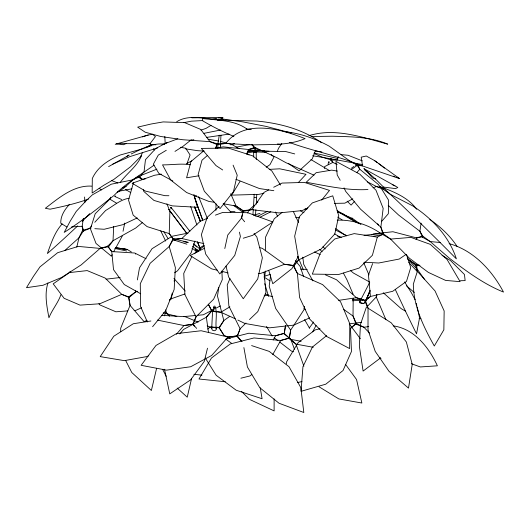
<?xml version="1.0" encoding="UTF-8"?>
<svg xmlns="http://www.w3.org/2000/svg" width="530" height="530" viewBox="0 0 530 530"><rect width="100%" height="100%" fill="white"/><g stroke="black" fill="none" stroke-linecap="round" stroke-linejoin="round"><path stroke-width="0.79" d="M274.123 398.924L274.116 410.896L249.517 399.388L241.428 391.332M247.43 151.401L255.685 150.123L255.672 151.269L254.002 151.838L246.96 152.865M215.915 210.37L216.035 203.805M216.816 147.91L223.209 146.85L248.689 149.506L254.85 147.373L254.824 148.473L251.677 144.332L254.85 147.373L277.011 157.774L285.968 162.703L314.018 175.185M265.358 250.849L265.563 237.115L274.235 218.764L282.185 212.351M220.48 145.121L220.944 135.19M217.837 148.128L217.996 143.213L219.274 135.19M220.387 147.691L220.467 145.24M212.556 311.633L211.695 328.6C211.808 331.21 215.988 331.594 216.333 328.931C215.014 321.743 217.976 312.541 214.756 305.929M135.521 254.128L135.461 253.757M113.678 226.442L113.036 240.726L108.385 247.086L107.756 246.192L100.091 248.411L78.268 246.417L57.677 252.691L40.015 266.842L33.456 276.322L26.5 287.684L42.976 285.279L61.652 277.442L81.229 264.861L100.091 248.411L108.484 246.755L107.756 246.192L113.036 240.726L135.66 228.072L142.524 222.454M252.936 214.312L253.307 209.509M253.426 207.912L254.181 194.199M255.387 216.22L255.877 209.787M256.308 204.163L256.758 194.477M213.424 310.288L213.279 309.825L212.682 309.984L213.424 310.288L215.266 307.248L214.941 307.539M213.477 310.176L213.881 306.221M369.675 282.49L359.751 301.749C360.751 303.392 363.487 303.935 364.998 302.656L370.132 290.486M328.593 161.968L329.382 162.14L328.6 161.988L328.063 164.293M265.411 271.029L264.39 279.025M270.538 275.766L269.207 286.127L275.646 308.4L290.659 330.117L289.287 338.445L290.659 330.117L303.988 309.725L304.525 306.353M83.362 218.314L82.203 226.257L82.607 230.265L78.977 237.811L76.79 247.073M421.105 223.196L419.899 231.265L422.436 237.089L422.781 236.135L419.899 231.265L398.653 215.074L388.238 205.342M376.598 294.7L376.254 296.966L385.913 319.703M135.726 290.427L135.475 292.043L129.121 297.509L121.774 294.349L105.112 278.045L87.178 270.591L69.463 272.586L53.192 283.841L64.13 298.317L80.023 305.121L99.779 303.776L121.774 294.349L129.327 297.138L128.492 297.032L130.062 305.386L143.736 321.253M137.356 279.913L139.496 267.829L152.03 248.722L172.177 236.241L188.117 233.094M172.23 293.057L171.356 298.721L169.62 300.212M218.81 287.412L217.479 296.078L223.826 320.557L219.36 327.798L210.172 327.07L207.157 325.831M286.286 363.852L286.664 361.712L298.171 342.566L315.151 329.912L320.034 328.739M211.788 328.07L211.695 328.6L211.788 328.156M174.158 281.152L174.569 278.899M47.945 282.907C44.321 294.408 46.845 306.247 48.939 317.761C52.112 309.686 58.042 302.988 60.87 294.812M123.039 231.279L124.722 223.07M242.217 214.948L241.607 218.022L227.774 235.028L224.806 248.543M242.68 212.636L243.257 210.648L251.783 209.648L279.012 212.927L302.166 210.595L307.89 207.906M330.813 159.98L331.051 158.841L362.752 164.625M191.529 378.705L187.249 397.175L177.166 388.079M207.502 348.203L204.282 361.38L190.648 379.831L169.759 393.883L164.538 369.264M338.253 156.589L337.358 160.12L331.628 160M377.327 237.122L372.404 255.281L359.181 268.048L338.604 274.507L312.316 274.096L320.418 252.836L334.774 238.964L354.219 233.611L377.327 237.122L383.541 233.929L390.577 239.096L409.458 258.276L428.326 272.387L445.611 280.41L460.133 281.662L447.075 259.514L430.287 244.35L410.916 237.387L390.577 239.096L382.713 234.525C381.779 233.074 384.23 233.584 382.918 234.571L373.478 236.274M156.602 368.363L151.375 390.497L131.771 372.491L125.676 360.506M69.748 272.566L70.053 271.473M186.885 164.015L190.078 154.972L185.666 148.228L180.505 147.287M133.487 182.545L128.545 200.102L133.169 215.14L147.121 226.628L169.222 233.584L173.668 239.56L169.222 233.584L169.891 211.503L166.93 203.785M376.989 294.627L376.254 296.966L366.197 307.639L360.46 324.459L359.353 346.169L363.103 371.079L379.301 358.883L380.003 357.478M372.597 263.609L368.456 275.043L370.43 296.482L365.004 301.033L365.362 300.272L370.43 296.482L392.684 291.308L406.49 281.37L410.73 267.531L406.47 254.387M416.09 239.368L416.593 237.917L422.781 236.135L430.188 241.554L449.586 258.375C466.486 271.241 483.671 284.067 503.5 292.07C491.88 270.273 473.588 250.332 449.129 243.634M194.881 241.084L191.178 252.697L177.53 270.803L174.589 272.798M142.351 152.666L141.106 156.131L130.592 166.711L113.877 179.392L103.608 185.401L92.16 193.026L92.306 178.497C97.712 166.678 108.67 159.901 120.197 155.012L143.756 148.499M254.917 152.077L254.85 147.373L254.526 148.261L248.689 149.506L246.828 154.369M247.643 212.994L248.709 210.377L254.354 205.123M365.25 302.312L369.96 290.963M369.682 291.474L364.799 303.041L364.885 302.146M164.34 315.847L165.943 312.057L165.632 309.811M229.987 278.641L227.224 284.948L228.894 306.135L240.13 328.766L237.175 336.418L240.13 328.766L245.98 323.015M315.502 150.441L312.236 158.934L299.079 170.885L288.717 163.651M112.141 254.718L111.386 256.189L96.016 243.449L90.451 228.9L95.195 213.782L109.809 199.128L110.717 197.167M254.85 147.373L254.373 148.393L263.39 151.189L285.683 151.534L294.72 153.912M170.839 208.078L171.124 207.495L189.906 231.285M191.893 256.5L183.738 273.394L184.91 294.561L196.027 316.867L193.092 324.625L192.814 324.128L196.027 316.867L213.636 299.192L222.289 279.615L221.898 271.89M113.639 251.776L122.271 236.069M298.065 256.732L293.938 264.775M174.145 239.838C173.005 236.99 173.191 241.773 175.768 240.15M293.269 266.06L291.917 268.63L272.784 283.716L268.796 270.591M312.614 331.86L316.065 325.466M273.195 339.988L275.593 335.748L284.067 333.284L290.864 339.399L294.481 349.283M272.751 354.543L280.714 340.479L289.188 338.014L295.985 344.129L303.902 366.25M239.984 181.412L231.723 195.133L258.918 194.364L263.927 193.304M221.938 272.619L222.832 271.373M139.165 177.57L139.787 176.728M309.255 328.01L313.654 322.015M62.162 223.918C54.597 232.279 51.158 243.144 47.369 253.519C57.737 244.515 67.714 235.221 77.758 225.866M152.607 326.732L165.724 310.6L174.151 289.499L175.37 267.597L169.196 246.543L172.912 239.056L181.803 238.513L203.825 243.595M321.677 200.068L329.501 190.402L304.412 182.413L282.026 183.069L273.679 187.249M69.377 204.448C64.653 209.688 60.519 215.876 60.764 223.223L66.899 226.999M179.829 333.913L183.559 329.421L206.349 317.245L211.775 311.004L208.283 304.154L211.722 310.573M120.284 182.327C126.822 173.297 137.621 166.016 141.517 155.502L140.92 155.641M91.531 226.032L89.365 228.529L83.395 231.087L82.607 230.265L89.365 228.529L90.928 228.569M94.784 222.282L105.629 210.49C113.148 206.19 120.257 199.571 129.068 198.227M176.377 334.271L183.95 325.539L193.072 324.208L183.95 325.539L157.317 320.087M381.481 221.606L388.331 213.722L388.583 204.911L388.41 199.883L381.295 188.461M298.297 182.618L306.002 174.31L279.727 168.805L269.194 169.388M356.809 172.621L359.797 169.262L357.77 164.326C335.603 155.217 311.845 150.659 289.307 142.424M82.17 221.355L89.696 213.636M354.755 201.188L351.099 205.103L347.157 201.168M212.033 327.593L212.411 327.195M115.023 196.478L115.275 195.928L114.93 196.524L121.741 199.565M247.397 151.123L256.116 151.255L255.685 150.123L254.002 151.838L266.067 152.368M249.491 319.57L257.752 311.673L265.954 292.381L264.026 272.327M64.68 250.657L78.977 237.811L83.528 230.729L82.607 230.265L83.707 230.848M176.695 121.741C189.376 113.645 206.375 119.621 220.321 119.263L222.918 117.494L218.519 117.879M186.739 163.618L191.787 160.848M256.719 202.93L257.938 201.817M326.619 335.616L312.409 347.057L302.941 366.694L301.033 391.325L325.758 384.19L343.029 370.543L351.463 351.463L350.482 328.381L355.756 323.678L356.359 323.505L363.944 327.268L369.503 333.078M219.109 206.481L207.263 217.273L201.387 234.624L205.68 254.049L219.798 273.937L234.75 255.394L240.401 236.44L239.427 232.147M207.475 155.416L201.996 160.219L198.147 174.635L204.328 191.231L220.063 208.595L233.445 191.661L237.221 175.218L233.094 165.155M212.04 327.759L212.417 327.427M350.482 328.381L356.359 323.505L353.033 316.039L353.172 298.397M207.674 329.07L210.172 327.07L219.427 327.381L218.996 327.514L223.773 335.059L230.265 338.418M194.205 253.764L204.308 245.86M222.865 120.204L222.54 119.787A0.894 0.397 8.7 0 0 222.03 119.767L221.712 119.972M251.849 374.511L249.935 375.955L240.892 378.208M191.284 139.754L182.929 146.373L174.98 151.394M351.377 169.587L357.22 165.36L357.77 164.326L399.62 178.663L374.511 160.564L366.27 156.005L361.195 157.178L362.546 165.85L357.982 165.426M371.868 234.962L373.405 233.862L392.916 231.736L416.593 237.917L422.171 236.777L422.781 236.135L422.019 236.943L430.188 241.554L440.43 242.528M360.214 301.265L359.479 302.279L359.95 302.941L363.308 303.392M266.206 167.261L269.969 164.644L273.997 156.993L271.135 154.455M169.448 300.079L171.356 298.721L184.937 293.964M229.735 316.377L223.826 320.557L219.069 327.487L223.773 335.059M351.271 168.295L353.941 166.427M355.272 165.486L356.604 164.552M154.104 165.102C140.496 174.96 125.842 183.188 114.063 195.411C97.911 208.389 81.699 221.282 64.19 232.385L70.351 220.897L76.267 211.377L85.973 200.903L92.353 194.848L111.353 184.175L131.692 180.067L139.609 176.967L138.78 176.232L139.224 177.192L142.55 179.418L145.724 178.723M406.007 254.433L399.229 259.051L378.738 263.006L364.203 262.211M108.604 166.619L129.121 155.065L127.001 156.297M195.431 250.524L197.365 249.332M199.293 248.146L203.951 245.324M148.751 355.65L147.38 356.485L124.278 360.645L100.21 356.617L113.784 336.245L133.295 323.737L150.898 321.001M229.868 306.844L220.884 312.23L211.656 311.382L211.675 310.739L220.884 312.23L235.174 318.755M144.551 148.301L151.13 144.591L155.827 144.822M416.553 238.447C417.759 236.619 419.667 238.096 418.713 237.241M268.73 189.853L264.006 192.416L251.783 209.648L243.091 211.457L243.257 210.648L236.128 206.077L223.156 203.692M211.053 125.345L206.044 128.366L200.976 130.142M352.814 198.816L344.825 203.169L334.443 203.387M166.281 150.288L158.298 155.085L153.355 164.174L158.828 173.37L172.84 181.002M131.215 153.972C141.43 149.062 152.627 142.596 164.373 144.186M213.53 309.467L203.348 314.78L197.081 315.357M216.24 308.056L220.367 305.923M112.81 164.095L129.645 156.681L157.695 147.883M256.884 216.671L267.577 211.271M260.104 217.194L270.81 211.781M382.872 234.267L383.541 233.929L380.865 227.151L360.579 209.218L345.673 191.343L344.036 187.872M204.626 248.166L190.177 255.586L211.682 268.889L217.585 270.287M122.635 187.951L126.193 186.202M167.341 142.378L155.793 148.48L145.465 159.662L144.047 171.799L139.516 177.212L138.78 176.232L142.55 179.418M126.352 143.385L123.404 144.75L118.899 144.114L115.235 144.266L148.241 135.037L152.521 134.282L155.436 136.554L150.043 143.63L116.302 143.663M117.137 192.35L120.091 190.992L131.891 188.832M281.801 143.498L278.548 148.254L277.395 151.103M259.985 213.378L253.525 215.22M141.596 307.764L135.66 310.447L134.15 310.534M139.615 176.033C131.069 179.253 126.067 188.435 117.759 191.714M140.993 175.417L156.926 169.149M137.243 217.943L122.735 224.713L104.158 229.271L94.83 228.675M309.732 317.821L293.746 325.128L269.724 327.818L244.8 323.426L237.857 320.054M207.508 218.247L200.267 221.282L181.803 238.513L173.27 239.752L172.912 239.056L173.33 239.368L169.196 246.543L150.142 263.291L140.298 283.709L140.503 306.287L147.333 321.975M146.081 147.704L151.447 145.618M230.828 144.975L234.657 143.491M177.775 138.787L165.174 143.557L164.817 136.475M373.087 187.805L376.466 186.527L384.018 188.402C408.61 211.404 432.685 234.929 456.363 258.852C449.095 236.347 432.142 218.506 412.638 205.845L390.305 194.305L383.177 189.23L384.018 188.402L383.481 187.064L375.783 179.299L363.812 168.586L397.818 187.481L395.592 188.614L383.481 187.064L383.581 189.475L384.018 188.402L383.428 189.283L376.466 186.527L367.343 181.823M144.167 321.511L147.101 320.411M142.298 136.879L148.241 135.037M215.412 215.134L222.766 212.424L247.603 212.696L272.851 221.99L252.585 235.373L243.277 238.208M88.424 199.114C75.949 203.553 63.05 206.581 50.105 209.184L45.328 208.29C58.664 198.114 73.716 184.99 91.69 186.143M137.74 291.255L135.475 292.043L128.492 297.032L128.922 297.151L130.062 305.386L120.688 328.242L120.701 331.747M308.924 135.7C334.874 127.419 362.6 137.33 387.728 144.147C370.351 136.727 350.913 136.773 332.356 136.223L311.567 136.508M264.152 276.388L270.406 274.315M216.571 118.495L211.549 119.502M362.659 299.49L362.758 300.179L362.659 299.49L352.324 299.437M226.27 338.948L248.875 333.224L275.593 335.748L284.279 333.45L285.537 325.387L284.279 333.45L283.729 333.542L290.864 339.399L301.159 341.274M204.03 133.328L220.44 130.049M203.732 150.858L190.919 161.57L186.586 177.815L199.068 175.735M183.97 122.622L191.25 121.178L202.857 120.549M162.054 144.465L165.91 143.557M217.843 120.118L222.679 119.005L243.031 121.913L266.04 126.392L291.255 132.99M236.122 147.154L250.041 144.505M297.436 382.547L301.961 381.574M189.21 140.675L193.887 139.668M338.617 300.371L356.399 297.708L365.362 300.272L368.045 308.195L368.005 329.786L375.207 351.37L389.027 371.331L408.484 388.099L412.227 364.335L406.344 341.976L391.206 322.79L368.045 308.195L364.7 300.695L365.362 300.272L365.13 300.709L356.399 297.708L336.484 279.741L325.48 274.871M206.541 137.416L229.073 134.103M170.832 209.065L171.528 208.204L170.402 207.396M368.728 326.566L363.944 327.268L355.623 324.015L356.359 323.505L356.034 324.035L353.033 316.039L343.851 309.507M264.192 295.826L267.113 295.409L272.725 296.581M106.099 279.158L120.164 277.541M349.23 323.909L361.427 322.293M381.653 233.975L383.256 233.77M194.457 196.08L196.716 195.808M71.596 226.913L82.203 226.257L83.455 230.08M460.418 280.728L465.141 280.608L464.452 274.5L450.593 260.647L442.046 255.301M220.321 119.263L222.679 119.005L222.971 120.164M364.07 235.313L382.879 233.472M183.936 316.569L195.577 315.496M161.484 174.178L154.627 175.231L132.155 183.254L145.445 191.098L164.863 195.669L168.918 195.729M127.763 310.898L115.898 311.792L100.011 304.988L98.938 303.677M352.324 300.788L362.758 300.179M217.85 120.396L221.878 120.171M341.055 154.614L348.097 155.277L362.315 160.868M304.955 208.952L307.426 208.833M258.289 273.533L260.707 273.414L284.471 264.291L293.713 265.543L298.715 259.872L321.061 249.107L334.768 234.008L336.371 226.926L338.75 215.809L332.747 195.822L312.362 202.904L299.357 216.69L294.673 236.201L298.715 259.872L293.607 266.126L293.713 265.543L293.262 265.815L297.423 273.48L299.582 297.456L309.626 319.007L326.725 336.497L349.628 348.574L349.767 323.658L340.551 301.775L322.631 284.617L297.423 273.48L293.713 265.543L284.471 264.291L262.41 248.391L259.72 247.583M419.839 265.556L415.871 265.709L416.6 264.854L419.82 265.278M361.321 299.715L362.924 299.682M191.88 117.832L222.839 117.494M337.246 220.129C352.304 219.692 367.767 224.468 380.169 233.014M246.231 129.022L251.286 129.3M249.179 150.023L268.935 151.282M208.138 139.224L218.618 141.006M230.497 211.344L234.975 211.689M300.609 269.127L307.221 269.452M367.952 189.528C347.117 190.714 326.639 185.858 306.227 182.28L316.185 172.681L331.674 170.13L337.265 171.071M253.691 156.979L253.625 152.017L254.638 152.064M256.301 159.47L256.202 152.143L255.195 152.097M258.084 150.242L264.496 150.553L255.758 151.288L255.685 150.123M253.658 152.017L256.202 152.143M256.381 197.723C257.746 197.763 253.459 197.372 254.559 197.564M161.438 315.337L185.129 316.682L198.121 322.107M382.918 234.571L383.541 233.929L383.117 234.638L380.865 227.151L383.163 208.389L375.989 190.237L359.81 174.191L335.947 161.358L337.219 175.013L340.174 180.246M204.189 151.103L197.703 150.692L185.56 148.851M315.277 150.871L321.842 151.931M225.316 381.752L198.975 379.01L211.496 357.982L230.318 343.943L253.989 337.954L280.714 340.479L289.4 338.18L288.85 338.279L295.985 344.129L313.29 347.289M193.861 374.286L201.937 375.134M119.608 248.543L127.226 249.444L131.374 251.975M312.627 155.74L331.051 158.841L332.827 162.418L337.179 164.452M295.68 217.333L299.49 217.87M283.027 131.46C299.357 132.97 314.899 138.363 329.243 146.194L349.237 160.537L357.359 165.287L357.77 164.326L356.948 165.102L359.797 169.262L378.135 184.261L380.845 187.832M277.495 144.028L281.198 144.571M214.564 202.294L208.986 201.466L186.606 192.529L170.72 180.048L162.524 164.87C171.72 164.989 181.22 163.273 190.316 164.77M115.553 247.649L127.419 249.491L115.6 247.649M273.831 190.701L259.481 188.567L235.896 179.286M183.89 241.706L187.951 242.482M419.124 318.378L420.939 318.742M114.772 248.418L126.723 251.028M314.104 153.018L337.656 158.496M173.747 238.884L188.21 242.343M221.229 271.194L228.092 272.93M220.95 141.596L226.244 142.941M176.874 316.423L163.266 312.846M393.227 325.87C414.473 328.839 428.942 347.514 437.389 365.806L420.363 366.959L411.373 363.706M337.504 236.095L341.346 237.255M393.505 176.172L394.91 176.583M227.741 143.378L232.08 144.663L239.288 148.718M375.71 178.928L372.55 177.987L368.489 173.29L364.567 169.819L364.282 168.759M111.432 180.511L117.799 182.982M173.688 239.957L186.858 244.178M293.62 351.781L291.414 351.079L279.635 341.976M251.611 345.587L269.207 351.383L289.009 366.72L300.835 387.629L303.816 412.506L279.045 403.25L259.766 387.688L247.417 367.005L243.88 347.587M213.59 307.585L214.047 307.738M265.291 293.951L268.425 294.998M379.937 186.547C393.18 191.522 408.153 197.286 416.6 209.231M337.299 211.781L343.016 213.828L351.628 219.241L352.251 218.274L361.009 224.607M233.882 136.395C223.011 131.937 212.517 126.604 202.414 120.674L202.453 118.541C217.393 120.336 234.969 119.886 247.503 129.466M191.993 248.53L193.861 249.312L196.855 252.34M346.587 235.81L335.517 229.98M392.187 184.606L394.989 185.825M314.065 153.541L322.2 157.105L331.005 159.934L331.051 158.841L330.541 159.828L332.827 162.418L324.526 166.685L324.691 168.586M314.515 251.969L320.312 254.658M346.633 235.552L344.016 234.326L335.682 228.562M337.656 211.616L357.458 223.017M146.134 258.766L134.719 253.022L111.764 251.584L107.756 246.192L111.764 251.584L113.519 269.637L124.278 284.557L140.682 293.772M397.01 177.192L399.163 178.332M300.411 210.847L303.981 212.762M125.458 189.482L130.738 192.542M310.911 159.55L329.733 170.753M358.976 223.455L351.417 219.115L352.251 218.274L345.268 215.412L337.12 210.595M405.43 311.13L401.23 308.665L383.236 292.739M369.715 282.092L353.457 273.056L350.496 270.618M109.809 199.128L116.58 203.215M84.601 197.014L84.853 202.632M337.663 217.101L342.148 219.884M334.735 233.909L340.412 237.493M321.505 142.736C302.69 129.174 279.601 123.232 256.818 121.039L222.501 120.158L222.679 119.005L222.686 120.124M264.033 277.071L270.008 280.867M304.021 308.453L305.393 309.328M246.457 153.309L249.06 154.992M408.842 259.746L416.6 264.854L417.368 271.34L413.334 284.146C413.612 306.572 423.583 326.805 434.295 346.004L443.855 329.806L444.16 310.958L435.057 290.983L417.368 271.34L415.659 265.364L416.6 264.854L416.037 265.576L408.842 259.746L407.219 257.898M222.679 169.971L215.988 165.585L201.307 148.407L228.417 148.095L252.578 155.813L271.91 171.077L280.502 185.076M429.803 219.46C440.37 226.727 450.089 235.704 457.112 246.49M99.176 188.256L101.416 189.912M374.511 160.564L377.287 162.558M225.687 339.074L231.61 343.36M233.379 205.282L243.277 212.596M274.129 337.729L277.972 340.691M139.218 177.497L141.782 179.478M378.804 163.651L384.502 168.136M406.47 285.862L414.268 292.434M193.576 243.72L200.426 249.478M192.609 246.264L198.253 251.001M193.722 244.284L196.796 246.98M151.686 145.671L150.043 143.63L151.275 145.16M379.785 357.565L381.017 358.651M322.949 246.761L325.201 248.954M153.409 148.811L154.548 149.95M343.42 273.089L347.004 279.913L353.132 294.256M407.59 258.859L417.686 269.81L424.557 279.476M194.364 326.162L192.814 324.128L196.663 328.388M241.846 341.585L236.758 336.199L237.069 335.914L227.986 337.04L201.148 330.746L176.516 333.615L155.999 345.447L141.132 365.316L166.539 370.145L190.661 366.753L211.695 355.444L227.986 337.04L237.069 335.914L241.905 341.539M408.762 262.383L417.156 271.459M319.822 249.358L322.061 251.783M173.933 278.475L185.235 291.036M223.369 203.805L230.848 212.192M169.494 316.244L165.943 312.057L165.658 310.54M356.571 164.459L357.22 165.353L356.909 164.969M295.296 260.634L300.119 266.391L303.511 276.302M244.641 221.759L241.607 218.022L243.257 210.648L243.436 211.251L236.128 206.077L230.716 193.735M254.055 233.465L256.851 237.029L262.37 257.865L257.712 278.999L243.263 298.741L228.635 276.991L226.032 266.027M212.106 311.282L211.675 310.739L206.349 317.245L208.489 332.337M319.093 386.807L338.849 398.938L361.858 403.025L356.551 379.54L345.487 364.302M349.727 324.559L360.327 338.697M168.818 209.463L187.01 233.611M168.838 209.522L187.064 233.783M404.595 281.933L411.353 292.692L415.142 299.748M377.612 223.72L378.486 225.058M205.315 358.022L216.141 375.26L236.228 390.246L262.078 398.732L260.25 387.775M163.836 231.67L168.07 238.593M266.557 326.513L272.128 336.027M304.591 319.616L309.527 328.216M275.381 212.02L277.528 216.048M166.162 376.307L162.597 369.271M312.872 280.873L303.736 264.404L302.789 257.183M216.054 328.043L216.333 328.931L216.054 327.885M293.335 211.549L298.562 222.454M160.716 230.848L165.665 241.064M363.766 262.834L368.986 274.957M297.562 256.281L298.794 258.991M299.43 260.396L303.339 269.856M197.518 242.111L200.042 248.126M197.438 241.905L199.923 247.947M194.623 206.992L200.439 221.295M194.662 207.17L200.227 220.924M194.676 207.078L200.234 220.897M198.618 196.61L207.462 218.718M195.119 198.816L202.599 219.817M194.245 196.544L202.791 220.705M395.294 289.499C402.224 304.366 409.18 319.146 416.527 333.827L419.561 317.874L417.203 306.943M190.714 206.594L196.908 224.992M264.761 283.649L268.505 296.343M416.202 303.365L416.812 305.472M193.9 194.411L197.471 207.283L172.329 205.892L153.925 200.413L143.769 191.396L143.55 189.714M151.13 144.591L151.229 145.757M294.494 265.517L294.037 266.027A0.855 0.848 -22.5 0 1 293.527 265.994L293.169 265.424L293.613 265.046A0.855 0.848 -22.5 0 1 294.123 265.079L294.494 265.517M217.035 143.729L216.989 144.836L225.667 143.451L252.28 144.935C269.975 144.279 288.472 145.757 305.081 138.608C280.695 129.028 244.926 118.753 225.667 143.451L217.035 143.729L209.959 141.643L182.79 139.741L160.623 136.462L145.2 132.208L137.661 127.14L151.202 123.993L163.154 121.92L184.718 122.655L200.737 129.452L209.959 141.643L217.34 144.697L217.035 143.729L215.79 148.208L217.035 143.729M352.251 218.274L351.827 219.354L350.681 218.751L352.251 218.274M196.325 250.65L195.524 248.318L196.325 250.69"/></g></svg>
